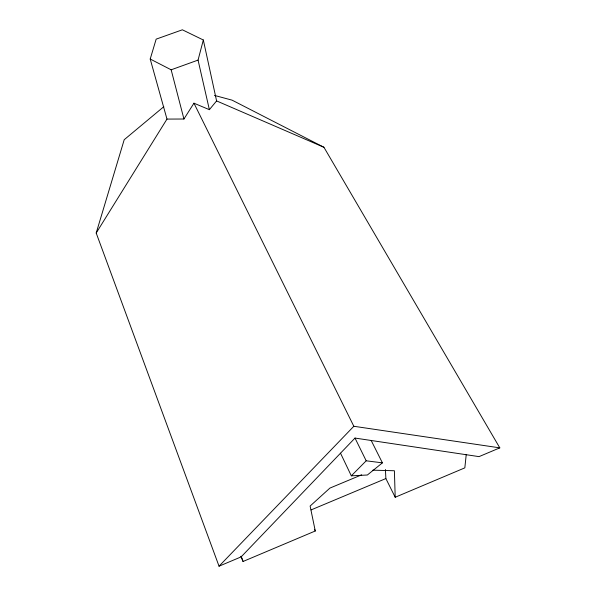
<?xml version="1.0" encoding="UTF-8"?>
<svg xmlns="http://www.w3.org/2000/svg" width="596" height="596" viewBox="0 0 596 596"><rect width="100%" height="100%" fill="white"/><g stroke="black" fill="none" stroke-linecap="round" stroke-linejoin="round"><path stroke-width="0.89" d="M466.251 454.368L464.835 467.86L395.2 497.258L385.873 478.558L385.441 469.506M166.977 119.088L183.941 119.014L193.953 103.19L209.375 109.679L198.058 60.099L203.325 39.999L182.376 29.8L156.159 39.142L150.207 59.034L166.977 119.088L96.194 233.021L219.037 566.2L241.149 556.88L355.007 438.067L479.028 456.625L499.806 447.864L323.941 147.286L232.09 100.158L214.456 95.412M96.194 233.021L124.206 139.717L163.818 106.677M209.375 109.679L216.594 100.918L203.325 39.999M219.037 566.2L353.83 426.274L499.806 447.864M340.517 453.191L351.32 475.832L366.19 460.805L382.416 462.854L371.196 440.489M382.416 462.854L367.367 475.005L351.32 475.832M241.045 556.314L243.056 561.477L315.277 530.991L310.121 506.049L329.901 488.094L361.66 474.826M311.082 509.923L385.873 478.558M150.207 59.034L171.156 69.799L198.058 60.099M372.82 470.17L394.396 470.751L395.2 497.258M216.594 100.918L323.941 147.286M193.953 103.19L353.83 426.274M355.007 438.067L366.19 460.805M314.546 529.315L315.277 530.991M241.052 556.262L243.056 561.477M171.156 69.799L183.941 119.014"/></g></svg>
